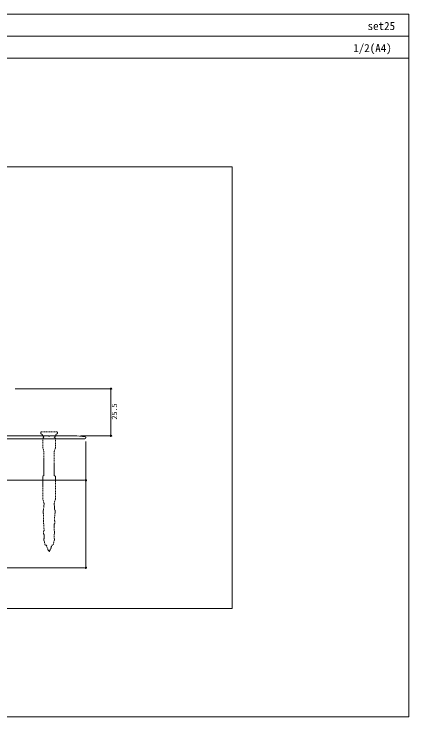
# Model space of a CAD drawing. Units: millimetres, scale not verified. Extents: x -276 to 276, y -191 to 191.
# Drawn here: x 61.4 to 276, y -191 to 191 of the extents above; entities that cross this region are included whole.
import ezdxf
from ezdxf.enums import TextEntityAlignment as Align

# ---------------------------------------------------------------- set-up
doc = ezdxf.new("R2010")
doc.units = ezdxf.units.MM
doc.header["$LTSCALE"] = 0.5
doc.linetypes.add('DASHED1', pattern=[1.8, 1.2, -0.6])
for name, color, linetype, lineweight in [('0-0_0', 7, 'Continuous', 9), ('0-3_SUNPO', 7, 'Continuous', 18), ('0-4_KANAMONO', 5, 'Continuous', 18), ('0-5_KANAMONO_SCREW', 4, 'Continuous', 18), ('0-6_WAKU', 7, 'Continuous', 18)]:
    doc.layers.add(name, color=color, linetype=linetype, lineweight=lineweight)
doc.styles.add('ＭＳ ゴシック', font='')
doc.styles.get('ＭＳ ゴシック').set_extended_font_data('MS Gothic')

# ---------------------------------------------------------------- blocks, each defined once
blk = doc.blocks.new('_DOT')
at = {"layer": '0-0_0'}
for p, q in [((-0.5, 0), (-1, 0)), ((0.25, 0), (-0.25, 0))]:
    blk.add_line(p, q, dxfattribs=at)
blk.add_circle((0, 0), 0.25, dxfattribs=at)

msp = doc.modelspace()

# ---------------------------------------------------------------- linework, layer by layer
at = {"layer": '0-0_0', "lineweight": 18}
msp.add_line((-275.9782, 179.0154), (276.0218, 179.0154), dxfattribs=at)
msp.add_lwpolyline([(-179.9782, -131.9846), (180.0218, -131.9846), (180.0218, 108.0154), (-179.9782, 108.0154)], close=True, dxfattribs=at)
at = {"layer": '0-3_SUNPO'}
for p, q in [((61.9347, -12.6266), (114.061, -12.6266)), ((114.061, -36.5266), (114.061, -14.2266)), ((97.4117, -38.1266), (114.061, -38.1266)), ((100.4347, -41.3266), (100.4347, -62.3711)), ((100.4347, -41.3266), (100.4347, -109.8967)), ((98.8347, -62.3711), (-7.9653, -62.3711)), ((-37.9653, -109.8967), (98.8347, -109.8967))]:
    msp.add_line(p, q, dxfattribs=at)
at = {"layer": '0-4_KANAMONO'}
for p, q in [((79.8861, -38.1266), (40.9833, -38.1266)), ((95.4117, -38.1266), (80.9833, -38.1266)), ((100.0109, -38.8325), (95.4574, -38.1301)), ((80.2226, -38.3387), (80.0983, -38.2145)), ((80.7713, -38.2144), (80.6468, -38.3387))]:
    msp.add_line(p, q, dxfattribs=at)
msp.add_lwpolyline([(-9.9983, -40.0765), (-9.5653, -39.8266), (99.9347, -39.8266)], dxfattribs=at)
for centre, radius, start, end in [((79.8862, -38.4267), 0.3001, 45.00828, 90.01081), ((80.9833, -38.4266), 0.3, 90, 134.96693), ((95.4117, -38.4266), 0.3, 81.232, 90), ((80.4347, -38.1265), 0.3, 225.00791, 314.98344), ((99.9347, -39.3266), 0.5, 270, 81.2315)]:
    msp.add_arc(centre, radius, start, end, dxfattribs=at)
at = {"layer": '0-5_KANAMONO_SCREW', "linetype": 'DASHED1'}
for points in [[(75.9347, -36.1116), (84.9347, -36.1116), (84.9347, -36.8516), (84.1097, -37.6766), (84.1097, -38.1266), (83.3247, -38.9766), (83.2247, -38.9766), (83.8247, -39.4766), (83.8247, -44.7766), (83.2247, -46.6766), (83.2247, -59.6766), (83.8247, -60.1766), (83.8247, -72.6766), (83.3247, -74.5766), (83.3247, -74.8766), (83.1634, -74.8766), (83.4984, -78.6766), (83.6597, -78.6766), (83.6597, -80.3766), (83.4984, -80.3766), (83.3984, -84.3765), (83.5597, -84.3766), (83.5211, -86.0766), (83.2711, -86.0766), (83.1847, -89.8766), (83.4347, -89.8766), (83.4347, -91.6766), (83.1847, -91.6766), (83.1847, -94.2766), (83.4347, -94.2766), (82.5347, -97.6766), (81.859, -97.6766)], [(79.0104, -97.6766), (78.3347, -97.6766), (77.4347, -94.2766), (77.6847, -94.2766), (77.6847, -91.6766), (77.4347, -91.6766), (77.4347, -89.8766), (77.6847, -89.8766), (77.5984, -86.0766), (77.3484, -86.0766), (77.3097, -84.3766), (77.4711, -84.3765), (77.3711, -80.3766), (77.2097, -80.3766), (77.2097, -78.6766), (77.3711, -78.6766), (77.7061, -74.8766), (77.5447, -74.8766), (77.5447, -74.5766), (77.0447, -72.6766), (77.0447, -60.1766), (77.6447, -59.6766), (77.6447, -46.6766), (77.0447, -44.7766), (77.0447, -39.4766), (77.6447, -38.9766), (77.5447, -38.9766), (76.7597, -38.1266), (76.7597, -37.6766), (75.9347, -36.8516), (75.9347, -36.1116)]]:
    msp.add_lwpolyline(points, dxfattribs=at)
for centre, start, end in [((88.2179, -95.8715), 191.09155, 213.95053), ((72.6516, -95.8715), 326.04947, 348.90845)]:
    msp.add_arc(centre, 9.3827, start, end, dxfattribs=at)
at = {"layer": '0-6_WAKU'}
for points in [[(276.0218, 167.0154), (-275.9782, 167.0154), (-275.9782, 191.0154), (276.0218, 191.0154)], [(-275.9782, -190.9846), (276.0218, -190.9846), (276.0218, 191.0154), (-275.9782, 191.0154)]]:
    msp.add_lwpolyline(points, close=True, dxfattribs=at)

# ---------------------------------------------------------------- block references
at = {"layer": '0-3_SUNPO', "xscale": 1.6, "yscale": 1.6}
for p, rotation in [((114.061, -12.6266), 90), ((114.061, -38.1266), 270)]:
    msp.add_blockref('_DOT', p, dxfattribs=dict(at, rotation=rotation))
for p in [(100.4347, -62.3711), (100.4347, -109.8967)]:
    msp.add_blockref('_DOT', p, dxfattribs=at)

# ---------------------------------------------------------------- texts
at = {"layer": '0-3_SUNPO', "style": 'ＭＳ ゴシック'}
msp.add_text('25.5', height=2.933, rotation=90, dxfattribs=at).set_placement((118.261, -29.3766), align=Align.BOTTOM_LEFT)
at = {"layer": '0-6_WAKU', "style": 'ＭＳ ゴシック'}
for s, p in [('set25', (253.5294, 181.0154)), ('1/2(A4)', (245.7325, 169.0154))]:
    msp.add_text(s, height=4.399, dxfattribs=at).set_placement(p, align=Align.BOTTOM_LEFT)

doc.saveas('drawing.dxf')
